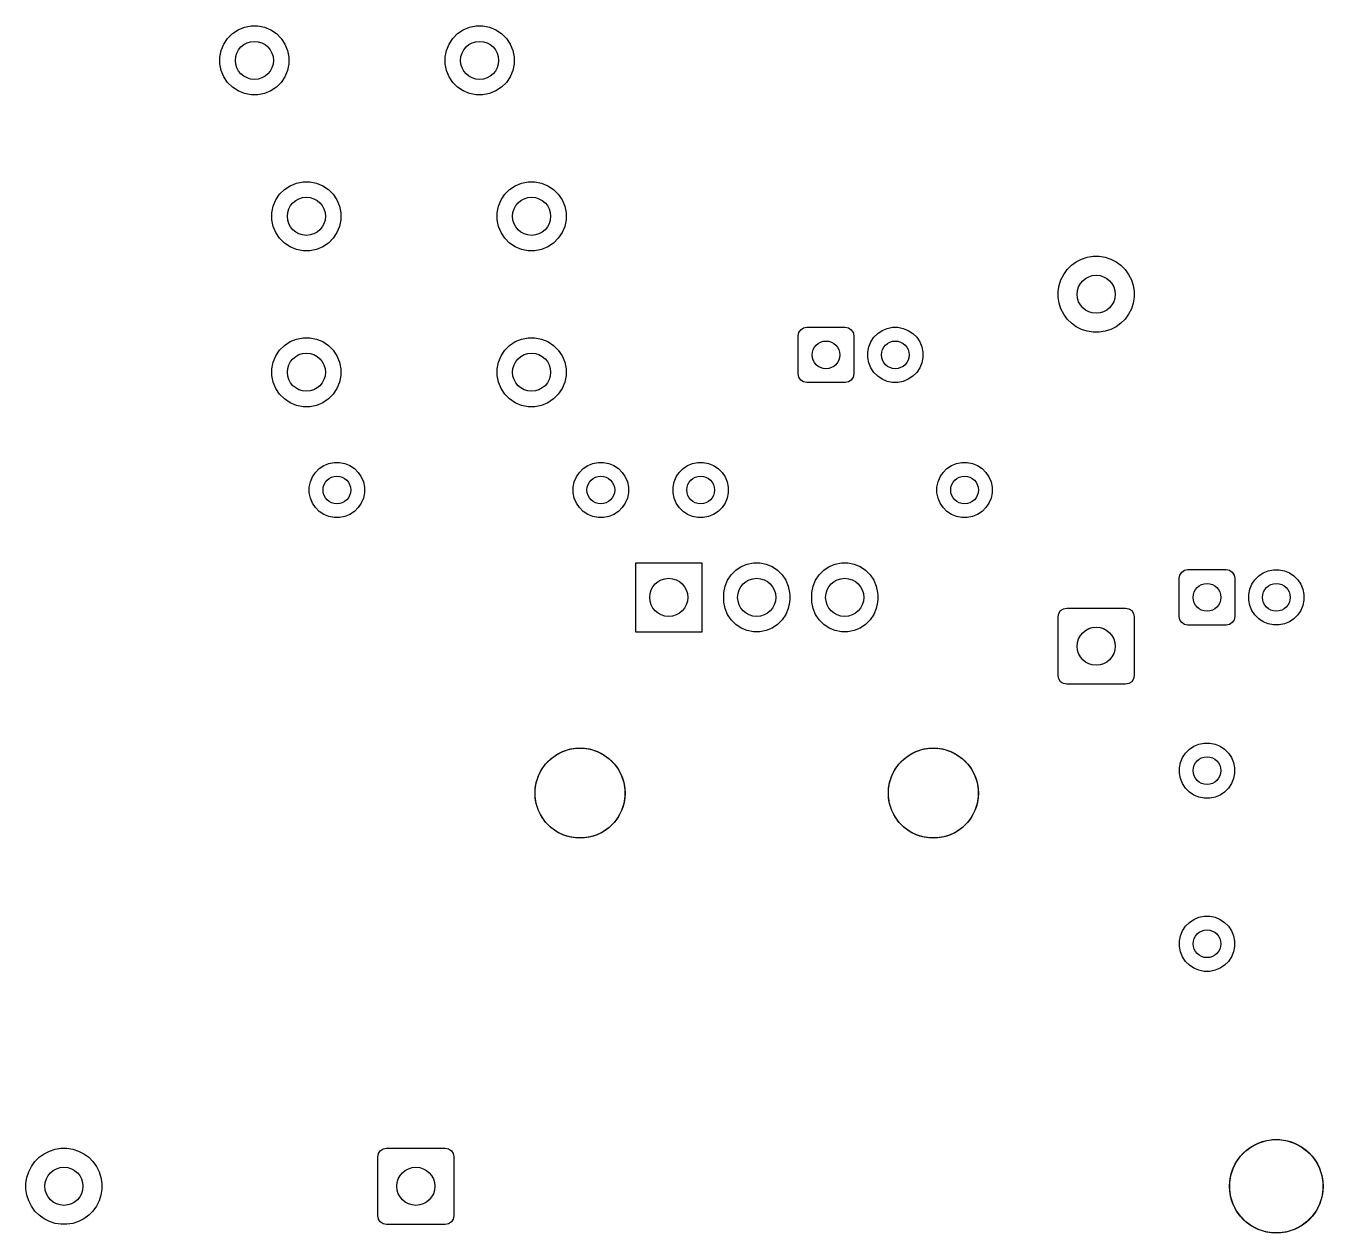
# Model space of a CAD drawing. Header units: millimetres. Extents: x 102.2 to 188.3, y -170.3 to -101.7.
# Drawn here: x 150.9 to 188.35, y -170.35 to -135.5 of the extents above; entities that cross this region are included whole.
import ezdxf

# ---------------------------------------------------------------- set-up
doc = ezdxf.new("R2010")
doc.units = ezdxf.units.MM
doc.layers.add('F.Mask', color=253, linetype='CONTINUOUS', true_color=0xa89984)

msp = doc.modelspace()

# ---------------------------------------------------------------- linework, layer by layer
at = {"layer": 'F.Mask', "linetype": 'CONTINUOUS'}
for p, q in [((157.028603, -135.618079), (157.209715, -135.54306)), ((157.209715, -135.54306), (157.401983, -135.504815)), ((157.401983, -135.504815), (157.598017, -135.504815)), ((157.598017, -135.504815), (157.790285, -135.54306)), ((157.790285, -135.54306), (157.971397, -135.618079)), ((163.528603, -135.618079), (163.709715, -135.54306)), ((163.709715, -135.54306), (163.901983, -135.504815)), ((163.901983, -135.504815), (164.098017, -135.504815)), ((164.098017, -135.504815), (164.290285, -135.54306)), ((164.290285, -135.54306), (164.471397, -135.618079)), ((156.618079, -136.028603), (156.72699, -135.865607)), ((156.72699, -135.865607), (156.865607, -135.72699)), ((156.865607, -135.72699), (157.028603, -135.618079)), ((157.971397, -135.618079), (158.134393, -135.72699)), ((158.134393, -135.72699), (158.27301, -135.865607)), ((158.27301, -135.865607), (158.381921, -136.028603)), ((163.118079, -136.028603), (163.22699, -135.865607)), ((163.22699, -135.865607), (163.365607, -135.72699)), ((163.365607, -135.72699), (163.528603, -135.618079)), ((164.471397, -135.618079), (164.634393, -135.72699)), ((164.634393, -135.72699), (164.77301, -135.865607)), ((164.77301, -135.865607), (164.881921, -136.028603)), ((156.504815, -136.401983), (156.54306, -136.209715)), ((156.54306, -136.209715), (156.618079, -136.028603)), ((158.381921, -136.028603), (158.45694, -136.209715)), ((158.45694, -136.209715), (158.495185, -136.401983)), ((163.004815, -136.401983), (163.04306, -136.209715)), ((163.04306, -136.209715), (163.118079, -136.028603)), ((164.881921, -136.028603), (164.95694, -136.209715)), ((164.95694, -136.209715), (164.995185, -136.401983)), ((156.504815, -136.598017), (156.504815, -136.401983)), ((156.54306, -136.790285), (156.504815, -136.598017)), ((158.495185, -136.598017), (158.45694, -136.790285)), ((158.495185, -136.401983), (158.495185, -136.598017)), ((163.004815, -136.598017), (163.004815, -136.401983)), ((163.04306, -136.790285), (163.004815, -136.598017)), ((164.995185, -136.598017), (164.95694, -136.790285)), ((164.995185, -136.401983), (164.995185, -136.598017)), ((156.618079, -136.971397), (156.54306, -136.790285)), ((156.72699, -137.134393), (156.618079, -136.971397)), ((158.381921, -136.971397), (158.27301, -137.134393)), ((158.45694, -136.790285), (158.381921, -136.971397)), ((163.118079, -136.971397), (163.04306, -136.790285)), ((163.22699, -137.134393), (163.118079, -136.971397)), ((164.881921, -136.971397), (164.77301, -137.134393)), ((164.95694, -136.790285), (164.881921, -136.971397)), ((156.865607, -137.27301), (156.72699, -137.134393)), ((157.028603, -137.381921), (156.865607, -137.27301)), ((157.209715, -137.45694), (157.028603, -137.381921)), ((157.971397, -137.381921), (157.790285, -137.45694)), ((158.134393, -137.27301), (157.971397, -137.381921)), ((158.27301, -137.134393), (158.134393, -137.27301)), ((163.365607, -137.27301), (163.22699, -137.134393)), ((163.528603, -137.381921), (163.365607, -137.27301)), ((163.709715, -137.45694), (163.528603, -137.381921)), ((164.471397, -137.381921), (164.290285, -137.45694)), ((164.634393, -137.27301), (164.471397, -137.381921)), ((164.77301, -137.134393), (164.634393, -137.27301)), ((157.401983, -137.495185), (157.209715, -137.45694)), ((157.598017, -137.495185), (157.401983, -137.495185)), ((157.790285, -137.45694), (157.598017, -137.495185)), ((163.901983, -137.495185), (163.709715, -137.45694)), ((164.098017, -137.495185), (163.901983, -137.495185)), ((164.290285, -137.45694), (164.098017, -137.495185)), ((158.528603, -140.118079), (158.709715, -140.04306)), ((158.709715, -140.04306), (158.901983, -140.004815)), ((158.901983, -140.004815), (159.098017, -140.004815)), ((159.098017, -140.004815), (159.290285, -140.04306)), ((159.290285, -140.04306), (159.471397, -140.118079)), ((165.028603, -140.118079), (165.209715, -140.04306)), ((165.209715, -140.04306), (165.401983, -140.004815)), ((165.401983, -140.004815), (165.598017, -140.004815)), ((165.598017, -140.004815), (165.790285, -140.04306)), ((165.790285, -140.04306), (165.971397, -140.118079)), ((158.118079, -140.528603), (158.22699, -140.365607)), ((158.22699, -140.365607), (158.365607, -140.22699)), ((158.365607, -140.22699), (158.528603, -140.118079)), ((159.471397, -140.118079), (159.634393, -140.22699)), ((159.634393, -140.22699), (159.77301, -140.365607)), ((159.77301, -140.365607), (159.881921, -140.528603)), ((164.618079, -140.528603), (164.72699, -140.365607)), ((164.72699, -140.365607), (164.865607, -140.22699)), ((164.865607, -140.22699), (165.028603, -140.118079)), ((165.971397, -140.118079), (166.134393, -140.22699)), ((166.134393, -140.22699), (166.27301, -140.365607)), ((166.27301, -140.365607), (166.381921, -140.528603)), ((158.004815, -140.901983), (158.04306, -140.709715)), ((158.04306, -140.709715), (158.118079, -140.528603)), ((159.881921, -140.528603), (159.95694, -140.709715)), ((159.95694, -140.709715), (159.995185, -140.901983)), ((164.504815, -140.901983), (164.54306, -140.709715)), ((164.54306, -140.709715), (164.618079, -140.528603)), ((166.381921, -140.528603), (166.45694, -140.709715)), ((166.45694, -140.709715), (166.495185, -140.901983)), ((158.004815, -141.098017), (158.004815, -140.901983)), ((158.04306, -141.290285), (158.004815, -141.098017)), ((159.995185, -141.098017), (159.95694, -141.290285)), ((159.995185, -140.901983), (159.995185, -141.098017)), ((164.504815, -141.098017), (164.504815, -140.901983)), ((164.54306, -141.290285), (164.504815, -141.098017)), ((166.495185, -141.098017), (166.45694, -141.290285)), ((166.495185, -140.901983), (166.495185, -141.098017)), ((158.118079, -141.471397), (158.04306, -141.290285)), ((158.22699, -141.634393), (158.118079, -141.471397)), ((159.881921, -141.471397), (159.77301, -141.634393)), ((159.95694, -141.290285), (159.881921, -141.471397)), ((164.618079, -141.471397), (164.54306, -141.290285)), ((164.72699, -141.634393), (164.618079, -141.471397)), ((166.381921, -141.471397), (166.27301, -141.634393)), ((166.45694, -141.290285), (166.381921, -141.471397)), ((158.365607, -141.77301), (158.22699, -141.634393)), ((158.528603, -141.881921), (158.365607, -141.77301)), ((158.709715, -141.95694), (158.528603, -141.881921)), ((159.471397, -141.881921), (159.290285, -141.95694)), ((159.634393, -141.77301), (159.471397, -141.881921)), ((159.77301, -141.634393), (159.634393, -141.77301)), ((164.865607, -141.77301), (164.72699, -141.634393)), ((165.028603, -141.881921), (164.865607, -141.77301)), ((165.209715, -141.95694), (165.028603, -141.881921)), ((165.971397, -141.881921), (165.790285, -141.95694)), ((166.134393, -141.77301), (165.971397, -141.881921)), ((166.27301, -141.634393), (166.134393, -141.77301)), ((158.901983, -141.995185), (158.709715, -141.95694)), ((159.098017, -141.995185), (158.901983, -141.995185)), ((159.290285, -141.95694), (159.098017, -141.995185)), ((165.401983, -141.995185), (165.209715, -141.95694)), ((165.598017, -141.995185), (165.401983, -141.995185)), ((165.790285, -141.95694), (165.598017, -141.995185)), ((181.225252, -142.312096), (181.379048, -142.233733)), ((181.379048, -142.233733), (181.54321, -142.180393)), ((181.54321, -142.180393), (181.713695, -142.153391)), ((181.713695, -142.153391), (181.886305, -142.153391)), ((181.886305, -142.153391), (182.05679, -142.180393)), ((182.05679, -142.180393), (182.220952, -142.233733)), ((182.220952, -142.233733), (182.374748, -142.312096)), ((180.862096, -142.675252), (180.963553, -142.535607)), ((180.963553, -142.535607), (181.085607, -142.413553)), ((181.085607, -142.413553), (181.225252, -142.312096)), ((182.374748, -142.312096), (182.514393, -142.413553)), ((182.514393, -142.413553), (182.636447, -142.535607)), ((182.636447, -142.535607), (182.737904, -142.675252)), ((180.703391, -143.163695), (180.730393, -142.99321)), ((180.730393, -142.99321), (180.783733, -142.829048)), ((180.783733, -142.829048), (180.862096, -142.675252)), ((182.737904, -142.675252), (182.816267, -142.829048)), ((182.816267, -142.829048), (182.869607, -142.99321)), ((182.869607, -142.99321), (182.896609, -143.163695)), ((180.703391, -143.336305), (180.703391, -143.163695)), ((180.730393, -143.50679), (180.703391, -143.336305)), ((182.896609, -143.336305), (182.869607, -143.50679)), ((182.896609, -143.163695), (182.896609, -143.336305)), ((180.783733, -143.670952), (180.730393, -143.50679)), ((180.862096, -143.824748), (180.783733, -143.670952)), ((182.816267, -143.670952), (182.737904, -143.824748)), ((182.869607, -143.50679), (182.816267, -143.670952)), ((180.963553, -143.964393), (180.862096, -143.824748)), ((181.085607, -144.086447), (180.963553, -143.964393)), ((181.225252, -144.187904), (181.085607, -144.086447)), ((182.514393, -144.086447), (182.374748, -144.187904)), ((182.636447, -143.964393), (182.514393, -144.086447)), ((182.737904, -143.824748), (182.636447, -143.964393)), ((158.528603, -144.618079), (158.709715, -144.54306)), ((158.709715, -144.54306), (158.901983, -144.504815)), ((158.901983, -144.504815), (159.098017, -144.504815)), ((159.098017, -144.504815), (159.290285, -144.54306)), ((159.290285, -144.54306), (159.471397, -144.618079)), ((165.028603, -144.618079), (165.209715, -144.54306)), ((165.209715, -144.54306), (165.401983, -144.504815)), ((165.401983, -144.504815), (165.598017, -144.504815)), ((165.598017, -144.504815), (165.790285, -144.54306)), ((165.790285, -144.54306), (165.971397, -144.618079)), ((173.2, -144.45), (173.21903, -144.354329)), ((173.2, -145.55), (173.2, -144.45)), ((173.21903, -144.354329), (173.273223, -144.273223)), ((173.273223, -144.273223), (173.354329, -144.21903)), ((173.354329, -144.21903), (173.45, -144.2)), ((173.45, -144.2), (174.55, -144.2)), ((174.55, -144.2), (174.645671, -144.21903)), ((174.645671, -144.21903), (174.726777, -144.273223)), ((174.726777, -144.273223), (174.78097, -144.354329)), ((174.78097, -144.354329), (174.8, -144.45)), ((174.8, -144.45), (174.8, -145.55)), ((175.294463, -144.622883), (175.381592, -144.492485)), ((175.381592, -144.492485), (175.492485, -144.381592)), ((175.492485, -144.381592), (175.622883, -144.294463)), ((175.622883, -144.294463), (175.767772, -144.234448)), ((175.767772, -144.234448), (175.921586, -144.203852)), ((175.921586, -144.203852), (176.078414, -144.203852)), ((176.078414, -144.203852), (176.232228, -144.234448)), ((176.232228, -144.234448), (176.377117, -144.294463)), ((176.377117, -144.294463), (176.507515, -144.381592)), ((176.507515, -144.381592), (176.618408, -144.492485)), ((176.618408, -144.492485), (176.705537, -144.622883)), ((181.379048, -144.266267), (181.225252, -144.187904)), ((181.54321, -144.319607), (181.379048, -144.266267)), ((181.713695, -144.346609), (181.54321, -144.319607)), ((181.886305, -144.346609), (181.713695, -144.346609)), ((182.05679, -144.319607), (181.886305, -144.346609)), ((182.220952, -144.266267), (182.05679, -144.319607)), ((182.374748, -144.187904), (182.220952, -144.266267)), ((158.118079, -145.028603), (158.22699, -144.865607)), ((158.22699, -144.865607), (158.365607, -144.72699)), ((158.365607, -144.72699), (158.528603, -144.618079)), ((159.471397, -144.618079), (159.634393, -144.72699)), ((159.634393, -144.72699), (159.77301, -144.865607)), ((159.77301, -144.865607), (159.881921, -145.028603)), ((164.618079, -145.028603), (164.72699, -144.865607)), ((164.72699, -144.865607), (164.865607, -144.72699)), ((164.865607, -144.72699), (165.028603, -144.618079)), ((165.971397, -144.618079), (166.134393, -144.72699)), ((166.134393, -144.72699), (166.27301, -144.865607)), ((166.27301, -144.865607), (166.381921, -145.028603)), ((175.203852, -144.921586), (175.234448, -144.767772)), ((175.234448, -144.767772), (175.294463, -144.622883)), ((176.705537, -144.622883), (176.765552, -144.767772)), ((176.765552, -144.767772), (176.796148, -144.921586)), ((158.004815, -145.401983), (158.04306, -145.209715)), ((158.04306, -145.209715), (158.118079, -145.028603)), ((159.881921, -145.028603), (159.95694, -145.209715)), ((159.95694, -145.209715), (159.995185, -145.401983)), ((164.504815, -145.401983), (164.54306, -145.209715)), ((164.54306, -145.209715), (164.618079, -145.028603)), ((166.381921, -145.028603), (166.45694, -145.209715)), ((166.45694, -145.209715), (166.495185, -145.401983)), ((175.203852, -145.078414), (175.203852, -144.921586)), ((175.234448, -145.232228), (175.203852, -145.078414)), ((175.294463, -145.377117), (175.234448, -145.232228)), ((176.765552, -145.232228), (176.705537, -145.377117)), ((176.796148, -145.078414), (176.765552, -145.232228)), ((176.796148, -144.921586), (176.796148, -145.078414)), ((158.004815, -145.598017), (158.004815, -145.401983)), ((158.04306, -145.790285), (158.004815, -145.598017)), ((159.995185, -145.598017), (159.95694, -145.790285)), ((159.995185, -145.401983), (159.995185, -145.598017)), ((164.504815, -145.598017), (164.504815, -145.401983)), ((164.54306, -145.790285), (164.504815, -145.598017)), ((166.495185, -145.598017), (166.45694, -145.790285)), ((166.495185, -145.401983), (166.495185, -145.598017)), ((173.21903, -145.645671), (173.2, -145.55)), ((173.273223, -145.726777), (173.21903, -145.645671)), ((174.78097, -145.645671), (174.726777, -145.726777)), ((174.8, -145.55), (174.78097, -145.645671)), ((175.381592, -145.507515), (175.294463, -145.377117)), ((175.492485, -145.618408), (175.381592, -145.507515)), ((175.622883, -145.705537), (175.492485, -145.618408)), ((176.507515, -145.618408), (176.377117, -145.705537)), ((176.618408, -145.507515), (176.507515, -145.618408)), ((176.705537, -145.377117), (176.618408, -145.507515)), ((158.118079, -145.971397), (158.04306, -145.790285)), ((158.22699, -146.134393), (158.118079, -145.971397)), ((159.881921, -145.971397), (159.77301, -146.134393)), ((159.95694, -145.790285), (159.881921, -145.971397)), ((164.618079, -145.971397), (164.54306, -145.790285)), ((164.72699, -146.134393), (164.618079, -145.971397)), ((166.381921, -145.971397), (166.27301, -146.134393)), ((166.45694, -145.790285), (166.381921, -145.971397)), ((173.354329, -145.78097), (173.273223, -145.726777)), ((173.45, -145.8), (173.354329, -145.78097)), ((174.55, -145.8), (173.45, -145.8)), ((174.645671, -145.78097), (174.55, -145.8)), ((174.726777, -145.726777), (174.645671, -145.78097)), ((175.767772, -145.765552), (175.622883, -145.705537)), ((175.921586, -145.796148), (175.767772, -145.765552)), ((176.078414, -145.796148), (175.921586, -145.796148)), ((176.232228, -145.765552), (176.078414, -145.796148)), ((176.377117, -145.705537), (176.232228, -145.765552)), ((158.365607, -146.27301), (158.22699, -146.134393)), ((158.528603, -146.381921), (158.365607, -146.27301)), ((158.709715, -146.45694), (158.528603, -146.381921)), ((159.471397, -146.381921), (159.290285, -146.45694)), ((159.634393, -146.27301), (159.471397, -146.381921)), ((159.77301, -146.134393), (159.634393, -146.27301)), ((164.865607, -146.27301), (164.72699, -146.134393)), ((165.028603, -146.381921), (164.865607, -146.27301)), ((165.209715, -146.45694), (165.028603, -146.381921)), ((165.971397, -146.381921), (165.790285, -146.45694)), ((166.134393, -146.27301), (165.971397, -146.381921)), ((166.27301, -146.134393), (166.134393, -146.27301)), ((158.901983, -146.495185), (158.709715, -146.45694)), ((159.098017, -146.495185), (158.901983, -146.495185)), ((159.290285, -146.45694), (159.098017, -146.495185)), ((165.401983, -146.495185), (165.209715, -146.45694)), ((165.598017, -146.495185), (165.401983, -146.495185)), ((165.790285, -146.45694), (165.598017, -146.495185)), ((159.261592, -148.392485), (159.372485, -148.281592)), ((159.372485, -148.281592), (159.502883, -148.194463)), ((159.502883, -148.194463), (159.647772, -148.134448)), ((159.647772, -148.134448), (159.801586, -148.103852)), ((159.801586, -148.103852), (159.958414, -148.103852)), ((159.958414, -148.103852), (160.112228, -148.134448)), ((160.112228, -148.134448), (160.257117, -148.194463)), ((160.257117, -148.194463), (160.387515, -148.281592)), ((160.387515, -148.281592), (160.498408, -148.392485)), ((166.881592, -148.392485), (166.992485, -148.281592)), ((166.992485, -148.281592), (167.122883, -148.194463)), ((167.122883, -148.194463), (167.267772, -148.134448)), ((167.267772, -148.134448), (167.421586, -148.103852)), ((167.421586, -148.103852), (167.578414, -148.103852)), ((167.578414, -148.103852), (167.732228, -148.134448)), ((167.732228, -148.134448), (167.877117, -148.194463)), ((167.877117, -148.194463), (168.007515, -148.281592)), ((168.007515, -148.281592), (168.118408, -148.392485)), ((169.761592, -148.392485), (169.872485, -148.281592)), ((169.872485, -148.281592), (170.002883, -148.194463)), ((170.002883, -148.194463), (170.147772, -148.134448)), ((170.147772, -148.134448), (170.301586, -148.103852)), ((170.301586, -148.103852), (170.458414, -148.103852)), ((170.458414, -148.103852), (170.612228, -148.134448)), ((170.612228, -148.134448), (170.757117, -148.194463)), ((170.757117, -148.194463), (170.887515, -148.281592)), ((170.887515, -148.281592), (170.998408, -148.392485)), ((177.381592, -148.392485), (177.492485, -148.281592)), ((177.492485, -148.281592), (177.622883, -148.194463)), ((177.622883, -148.194463), (177.767772, -148.134448)), ((177.767772, -148.134448), (177.921586, -148.103852)), ((177.921586, -148.103852), (178.078414, -148.103852)), ((178.078414, -148.103852), (178.232228, -148.134448)), ((178.232228, -148.134448), (178.377117, -148.194463)), ((178.377117, -148.194463), (178.507515, -148.281592)), ((178.507515, -148.281592), (178.618408, -148.392485)), ((159.114448, -148.667772), (159.174463, -148.522883)), ((159.174463, -148.522883), (159.261592, -148.392485)), ((160.498408, -148.392485), (160.585537, -148.522883)), ((160.585537, -148.522883), (160.645552, -148.667772)), ((166.734448, -148.667772), (166.794463, -148.522883)), ((166.794463, -148.522883), (166.881592, -148.392485)), ((168.118408, -148.392485), (168.205537, -148.522883)), ((168.205537, -148.522883), (168.265552, -148.667772)), ((169.614448, -148.667772), (169.674463, -148.522883)), ((169.674463, -148.522883), (169.761592, -148.392485)), ((170.998408, -148.392485), (171.085537, -148.522883)), ((171.085537, -148.522883), (171.145552, -148.667772)), ((177.234448, -148.667772), (177.294463, -148.522883)), ((177.294463, -148.522883), (177.381592, -148.392485)), ((178.618408, -148.392485), (178.705537, -148.522883)), ((178.705537, -148.522883), (178.765552, -148.667772)), ((159.083852, -148.821586), (159.114448, -148.667772)), ((159.083852, -148.978414), (159.083852, -148.821586)), ((159.114448, -149.132228), (159.083852, -148.978414)), ((160.645552, -148.667772), (160.676148, -148.821586)), ((160.676148, -148.978414), (160.645552, -149.132228)), ((160.676148, -148.821586), (160.676148, -148.978414)), ((166.703852, -148.821586), (166.734448, -148.667772)), ((166.703852, -148.978414), (166.703852, -148.821586)), ((166.734448, -149.132228), (166.703852, -148.978414)), ((168.265552, -148.667772), (168.296148, -148.821586)), ((168.296148, -148.978414), (168.265552, -149.132228)), ((168.296148, -148.821586), (168.296148, -148.978414)), ((169.583852, -148.821586), (169.614448, -148.667772)), ((169.583852, -148.978414), (169.583852, -148.821586)), ((169.614448, -149.132228), (169.583852, -148.978414)), ((171.145552, -148.667772), (171.176148, -148.821586)), ((171.176148, -148.978414), (171.145552, -149.132228)), ((171.176148, -148.821586), (171.176148, -148.978414)), ((177.203852, -148.821586), (177.234448, -148.667772)), ((177.203852, -148.978414), (177.203852, -148.821586)), ((177.234448, -149.132228), (177.203852, -148.978414)), ((178.765552, -148.667772), (178.796148, -148.821586)), ((178.796148, -148.978414), (178.765552, -149.132228)), ((178.796148, -148.821586), (178.796148, -148.978414)), ((159.174463, -149.277117), (159.114448, -149.132228)), ((159.261592, -149.407515), (159.174463, -149.277117)), ((159.372485, -149.518408), (159.261592, -149.407515)), ((160.498408, -149.407515), (160.387515, -149.518408)), ((160.585537, -149.277117), (160.498408, -149.407515)), ((160.645552, -149.132228), (160.585537, -149.277117)), ((166.794463, -149.277117), (166.734448, -149.132228)), ((166.881592, -149.407515), (166.794463, -149.277117)), ((166.992485, -149.518408), (166.881592, -149.407515)), ((168.118408, -149.407515), (168.007515, -149.518408)), ((168.205537, -149.277117), (168.118408, -149.407515)), ((168.265552, -149.132228), (168.205537, -149.277117)), ((169.674463, -149.277117), (169.614448, -149.132228)), ((169.761592, -149.407515), (169.674463, -149.277117)), ((169.872485, -149.518408), (169.761592, -149.407515)), ((170.998408, -149.407515), (170.887515, -149.518408)), ((171.085537, -149.277117), (170.998408, -149.407515)), ((171.145552, -149.132228), (171.085537, -149.277117)), ((177.294463, -149.277117), (177.234448, -149.132228)), ((177.381592, -149.407515), (177.294463, -149.277117)), ((177.492485, -149.518408), (177.381592, -149.407515)), ((178.618408, -149.407515), (178.507515, -149.518408)), ((178.705537, -149.277117), (178.618408, -149.407515)), ((178.765552, -149.132228), (178.705537, -149.277117)), ((159.502883, -149.605537), (159.372485, -149.518408)), ((159.647772, -149.665552), (159.502883, -149.605537)), ((159.801586, -149.696148), (159.647772, -149.665552)), ((159.958414, -149.696148), (159.801586, -149.696148)), ((160.112228, -149.665552), (159.958414, -149.696148)), ((160.257117, -149.605537), (160.112228, -149.665552)), ((160.387515, -149.518408), (160.257117, -149.605537)), ((167.122883, -149.605537), (166.992485, -149.518408)), ((167.267772, -149.665552), (167.122883, -149.605537)), ((167.421586, -149.696148), (167.267772, -149.665552)), ((167.578414, -149.696148), (167.421586, -149.696148)), ((167.732228, -149.665552), (167.578414, -149.696148)), ((167.877117, -149.605537), (167.732228, -149.665552)), ((168.007515, -149.518408), (167.877117, -149.605537)), ((170.002883, -149.605537), (169.872485, -149.518408)), ((170.147772, -149.665552), (170.002883, -149.605537)), ((170.301586, -149.696148), (170.147772, -149.665552)), ((170.458414, -149.696148), (170.301586, -149.696148)), ((170.612228, -149.665552), (170.458414, -149.696148)), ((170.757117, -149.605537), (170.612228, -149.665552)), ((170.887515, -149.518408), (170.757117, -149.605537)), ((177.622883, -149.605537), (177.492485, -149.518408)), ((177.767772, -149.665552), (177.622883, -149.605537)), ((177.921586, -149.696148), (177.767772, -149.665552)), ((178.078414, -149.696148), (177.921586, -149.696148)), ((178.232228, -149.665552), (178.078414, -149.696148)), ((178.377117, -149.605537), (178.232228, -149.665552)), ((178.507515, -149.518408), (178.377117, -149.605537)), ((168.5075, -153), (168.5075, -151)), ((168.5075, -151), (170.4125, -151)), ((170.4125, -151), (170.4125, -153)), ((171.263708, -151.34824), (171.39574, -151.216208)), ((171.39574, -151.216208), (171.550995, -151.11247)), ((171.550995, -151.11247), (171.723504, -151.041014)), ((171.723504, -151.041014), (171.906639, -151.004587)), ((171.906639, -151.004587), (172.093361, -151.004587)), ((172.093361, -151.004587), (172.276496, -151.041014)), ((172.276496, -151.041014), (172.449005, -151.11247)), ((172.449005, -151.11247), (172.60426, -151.216208)), ((172.60426, -151.216208), (172.736292, -151.34824)), ((173.803708, -151.34824), (173.93574, -151.216208)), ((173.93574, -151.216208), (174.090995, -151.11247)), ((174.090995, -151.11247), (174.263504, -151.041014)), ((174.263504, -151.041014), (174.446639, -151.004587)), ((174.446639, -151.004587), (174.633361, -151.004587)), ((174.633361, -151.004587), (174.816496, -151.041014)), ((174.816496, -151.041014), (174.989005, -151.11247)), ((174.989005, -151.11247), (175.14426, -151.216208)), ((175.14426, -151.216208), (175.276292, -151.34824)), ((184.21903, -151.354329), (184.273223, -151.273223)), ((184.273223, -151.273223), (184.354329, -151.21903)), ((184.354329, -151.21903), (184.45, -151.2)), ((184.45, -151.2), (185.55, -151.2)), ((185.55, -151.2), (185.645671, -151.21903)), ((185.645671, -151.21903), (185.726777, -151.273223)), ((185.726777, -151.273223), (185.78097, -151.354329)), ((186.622883, -151.294463), (186.767772, -151.234448)), ((186.767772, -151.234448), (186.921586, -151.203852)), ((186.921586, -151.203852), (187.078414, -151.203852)), ((187.078414, -151.203852), (187.232228, -151.234448)), ((187.232228, -151.234448), (187.377117, -151.294463)), ((171.088514, -151.676004), (171.15997, -151.503495)), ((171.15997, -151.503495), (171.263708, -151.34824)), ((172.736292, -151.34824), (172.84003, -151.503495)), ((172.84003, -151.503495), (172.911486, -151.676004)), ((173.628514, -151.676004), (173.69997, -151.503495)), ((173.69997, -151.503495), (173.803708, -151.34824)), ((175.276292, -151.34824), (175.38003, -151.503495)), ((175.38003, -151.503495), (175.451486, -151.676004)), ((184.2, -151.45), (184.21903, -151.354329)), ((184.2, -152.55), (184.2, -151.45)), ((185.78097, -151.354329), (185.8, -151.45)), ((185.8, -151.45), (185.8, -152.55)), ((186.234448, -151.767772), (186.294463, -151.622883)), ((186.294463, -151.622883), (186.381592, -151.492485)), ((186.381592, -151.492485), (186.492485, -151.381592)), ((186.492485, -151.381592), (186.622883, -151.294463)), ((187.377117, -151.294463), (187.507515, -151.381592)), ((187.507515, -151.381592), (187.618408, -151.492485)), ((187.618408, -151.492485), (187.705537, -151.622883)), ((187.705537, -151.622883), (187.765552, -151.767772)), ((171.0475, -151.9525), (171.052087, -151.859139)), ((171.0475, -152.0475), (171.0475, -151.9525)), ((171.052087, -151.859139), (171.088514, -151.676004)), ((172.911486, -151.676004), (172.947913, -151.859139)), ((172.947913, -151.859139), (172.9525, -151.9525)), ((172.9525, -151.9525), (172.9525, -152.0475)), ((173.5875, -151.9525), (173.592087, -151.859139)), ((173.5875, -152.0475), (173.5875, -151.9525)), ((173.592087, -151.859139), (173.628514, -151.676004)), ((175.451486, -151.676004), (175.487913, -151.859139)), ((175.487913, -151.859139), (175.4925, -151.9525)), ((175.4925, -151.9525), (175.4925, -152.0475)), ((186.203852, -151.921586), (186.234448, -151.767772)), ((186.203852, -152.078414), (186.203852, -151.921586)), ((187.765552, -151.767772), (187.796148, -151.921586)), ((187.796148, -151.921586), (187.796148, -152.078414)), ((171.052087, -152.140861), (171.0475, -152.0475)), ((171.088514, -152.323996), (171.052087, -152.140861)), ((171.15997, -152.496505), (171.088514, -152.323996)), ((172.911486, -152.323996), (172.84003, -152.496505)), ((172.947913, -152.140861), (172.911486, -152.323996)), ((172.9525, -152.0475), (172.947913, -152.140861)), ((173.592087, -152.140861), (173.5875, -152.0475)), ((173.628514, -152.323996), (173.592087, -152.140861)), ((173.69997, -152.496505), (173.628514, -152.323996)), ((175.451486, -152.323996), (175.38003, -152.496505)), ((175.487913, -152.140861), (175.451486, -152.323996)), ((175.4925, -152.0475), (175.487913, -152.140861)), ((180.71903, -152.464329), (180.773223, -152.383223)), ((180.773223, -152.383223), (180.854329, -152.32903)), ((180.854329, -152.32903), (180.95, -152.310001)), ((180.95, -152.310001), (182.650001, -152.31)), ((182.650001, -152.31), (182.745671, -152.32903)), ((182.745671, -152.32903), (182.826777, -152.383223)), ((182.826777, -152.383223), (182.88097, -152.464329)), ((186.234448, -152.232228), (186.203852, -152.078414)), ((186.294463, -152.377117), (186.234448, -152.232228)), ((186.381592, -152.507515), (186.294463, -152.377117)), ((187.705537, -152.377117), (187.618408, -152.507515)), ((187.765552, -152.232228), (187.705537, -152.377117)), ((187.796148, -152.078414), (187.765552, -152.232228)), ((171.263708, -152.65176), (171.15997, -152.496505)), ((171.39574, -152.783792), (171.263708, -152.65176)), ((172.736292, -152.65176), (172.60426, -152.783792)), ((172.84003, -152.496505), (172.736292, -152.65176)), ((173.803708, -152.65176), (173.69997, -152.496505)), ((173.93574, -152.783792), (173.803708, -152.65176)), ((175.276292, -152.65176), (175.14426, -152.783792)), ((175.38003, -152.496505), (175.276292, -152.65176)), ((180.7, -152.559999), (180.71903, -152.464329)), ((180.700001, -154.26), (180.7, -152.559999)), ((182.88097, -152.464329), (182.899999, -152.56)), ((182.899999, -152.56), (182.9, -154.260001)), ((184.21903, -152.645671), (184.2, -152.55)), ((184.273223, -152.726777), (184.21903, -152.645671)), ((184.354329, -152.78097), (184.273223, -152.726777)), ((184.45, -152.8), (184.354329, -152.78097)), ((185.645671, -152.78097), (185.55, -152.8)), ((185.726777, -152.726777), (185.645671, -152.78097)), ((185.78097, -152.645671), (185.726777, -152.726777)), ((185.8, -152.55), (185.78097, -152.645671)), ((186.492485, -152.618408), (186.381592, -152.507515)), ((186.622883, -152.705537), (186.492485, -152.618408)), ((186.767772, -152.765552), (186.622883, -152.705537)), ((186.921586, -152.796148), (186.767772, -152.765552)), ((187.232228, -152.765552), (187.078414, -152.796148)), ((187.377117, -152.705537), (187.232228, -152.765552)), ((187.507515, -152.618408), (187.377117, -152.705537)), ((187.618408, -152.507515), (187.507515, -152.618408)), ((170.4125, -153), (168.5075, -153)), ((171.550995, -152.88753), (171.39574, -152.783792)), ((171.723504, -152.958986), (171.550995, -152.88753)), ((171.906639, -152.995413), (171.723504, -152.958986)), ((172.093361, -152.995413), (171.906639, -152.995413)), ((172.276496, -152.958986), (172.093361, -152.995413)), ((172.449005, -152.88753), (172.276496, -152.958986)), ((172.60426, -152.783792), (172.449005, -152.88753)), ((174.090995, -152.88753), (173.93574, -152.783792)), ((174.263504, -152.958986), (174.090995, -152.88753)), ((174.446639, -152.995413), (174.263504, -152.958986)), ((174.633361, -152.995413), (174.446639, -152.995413)), ((174.816496, -152.958986), (174.633361, -152.995413)), ((174.989005, -152.88753), (174.816496, -152.958986)), ((175.14426, -152.783792), (174.989005, -152.88753)), ((185.55, -152.8), (184.45, -152.8)), ((187.078414, -152.796148), (186.921586, -152.796148)), ((180.71903, -154.355671), (180.700001, -154.26)), ((182.9, -154.260001), (182.88097, -154.355671)), ((180.773223, -154.436777), (180.71903, -154.355671)), ((180.854329, -154.49097), (180.773223, -154.436777)), ((180.949999, -154.51), (180.854329, -154.49097)), ((182.65, -154.509999), (180.949999, -154.51)), ((182.745671, -154.49097), (182.65, -154.509999)), ((182.826777, -154.436777), (182.745671, -154.49097)), ((182.88097, -154.355671), (182.826777, -154.436777)), ((166.220752, -156.541568), (166.402512, -156.448957)), ((166.402512, -156.448957), (166.596521, -156.385919)), ((166.596521, -156.385919), (166.798003, -156.354007)), ((166.798003, -156.354007), (167.001997, -156.354007)), ((167.001997, -156.354007), (167.203479, -156.385919)), ((167.203479, -156.385919), (167.397488, -156.448957)), ((167.397488, -156.448957), (167.579248, -156.541568)), ((176.420752, -156.541568), (176.602512, -156.448957)), ((176.602512, -156.448957), (176.796521, -156.385919)), ((176.796521, -156.385919), (176.998003, -156.354007)), ((176.998003, -156.354007), (177.201997, -156.354007)), ((177.201997, -156.354007), (177.403479, -156.385919)), ((177.403479, -156.385919), (177.597488, -156.448957)), ((177.597488, -156.448957), (177.779248, -156.541568)), ((184.294463, -156.622883), (184.381592, -156.492485)), ((184.381592, -156.492485), (184.492485, -156.381592)), ((184.492485, -156.381592), (184.622883, -156.294463)), ((184.622883, -156.294463), (184.767772, -156.234448)), ((184.767772, -156.234448), (184.921586, -156.203852)), ((184.921586, -156.203852), (185.078414, -156.203852)), ((185.078414, -156.203852), (185.232228, -156.234448)), ((185.232228, -156.234448), (185.377117, -156.294463)), ((185.377117, -156.294463), (185.507515, -156.381592)), ((185.507515, -156.381592), (185.618408, -156.492485)), ((185.618408, -156.492485), (185.705537, -156.622883)), ((165.791568, -156.970752), (165.911472, -156.805718)), ((165.911472, -156.805718), (166.055718, -156.661472)), ((166.055718, -156.661472), (166.220752, -156.541568)), ((167.579248, -156.541568), (167.744282, -156.661472)), ((167.744282, -156.661472), (167.888528, -156.805718)), ((167.888528, -156.805718), (168.008432, -156.970752)), ((175.991568, -156.970752), (176.111472, -156.805718)), ((176.111472, -156.805718), (176.255718, -156.661472)), ((176.255718, -156.661472), (176.420752, -156.541568)), ((177.779248, -156.541568), (177.944282, -156.661472)), ((177.944282, -156.661472), (178.088528, -156.805718)), ((178.088528, -156.805718), (178.208432, -156.970752)), ((184.203852, -156.921586), (184.234448, -156.767772)), ((184.234448, -156.767772), (184.294463, -156.622883)), ((185.705537, -156.622883), (185.765552, -156.767772)), ((185.765552, -156.767772), (185.796148, -156.921586)), ((165.635919, -157.346521), (165.698957, -157.152512)), ((165.698957, -157.152512), (165.791568, -156.970752)), ((168.008432, -156.970752), (168.101043, -157.152512)), ((168.101043, -157.152512), (168.164081, -157.346521)), ((175.835919, -157.346521), (175.898957, -157.152512)), ((175.898957, -157.152512), (175.991568, -156.970752)), ((178.208432, -156.970752), (178.301043, -157.152512)), ((178.301043, -157.152512), (178.364081, -157.346521)), ((184.203852, -157.078414), (184.203852, -156.921586)), ((184.234448, -157.232228), (184.203852, -157.078414)), ((184.294463, -157.377117), (184.234448, -157.232228)), ((185.765552, -157.232228), (185.705537, -157.377117)), ((185.796148, -157.078414), (185.765552, -157.232228)), ((185.796148, -156.921586), (185.796148, -157.078414)), ((165.604007, -157.548003), (165.635919, -157.346521)), ((165.604007, -157.751997), (165.604007, -157.548003)), ((168.164081, -157.346521), (168.195993, -157.548003)), ((168.195993, -157.548003), (168.195993, -157.751997)), ((175.804007, -157.548003), (175.835919, -157.346521)), ((175.804007, -157.751997), (175.804007, -157.548003)), ((178.364081, -157.346521), (178.395993, -157.548003)), ((178.395993, -157.548003), (178.395993, -157.751997)), ((184.381592, -157.507515), (184.294463, -157.377117)), ((184.492485, -157.618408), (184.381592, -157.507515)), ((184.622883, -157.705537), (184.492485, -157.618408)), ((185.507515, -157.618408), (185.377117, -157.705537)), ((185.618408, -157.507515), (185.507515, -157.618408)), ((185.705537, -157.377117), (185.618408, -157.507515)), ((165.635919, -157.953479), (165.604007, -157.751997)), ((165.698957, -158.147488), (165.635919, -157.953479)), ((168.164081, -157.953479), (168.101043, -158.147488)), ((168.195993, -157.751997), (168.164081, -157.953479)), ((175.835919, -157.953479), (175.804007, -157.751997)), ((175.898957, -158.147488), (175.835919, -157.953479)), ((178.364081, -157.953479), (178.301043, -158.147488)), ((178.395993, -157.751997), (178.364081, -157.953479)), ((184.767772, -157.765552), (184.622883, -157.705537)), ((184.921586, -157.796148), (184.767772, -157.765552)), ((185.078414, -157.796148), (184.921586, -157.796148)), ((185.232228, -157.765552), (185.078414, -157.796148)), ((185.377117, -157.705537), (185.232228, -157.765552)), ((165.791568, -158.329248), (165.698957, -158.147488)), ((165.911472, -158.494282), (165.791568, -158.329248)), ((168.008432, -158.329248), (167.888528, -158.494282)), ((168.101043, -158.147488), (168.008432, -158.329248)), ((175.991568, -158.329248), (175.898957, -158.147488)), ((176.111472, -158.494282), (175.991568, -158.329248)), ((178.208432, -158.329248), (178.088528, -158.494282)), ((178.301043, -158.147488), (178.208432, -158.329248)), ((166.055718, -158.638528), (165.911472, -158.494282)), ((166.220752, -158.758432), (166.055718, -158.638528)), ((166.402512, -158.851043), (166.220752, -158.758432)), ((167.579248, -158.758432), (167.397488, -158.851043)), ((167.744282, -158.638528), (167.579248, -158.758432)), ((167.888528, -158.494282), (167.744282, -158.638528)), ((176.255718, -158.638528), (176.111472, -158.494282)), ((176.420752, -158.758432), (176.255718, -158.638528)), ((176.602512, -158.851043), (176.420752, -158.758432)), ((177.779248, -158.758432), (177.597488, -158.851043)), ((177.944282, -158.638528), (177.779248, -158.758432)), ((178.088528, -158.494282), (177.944282, -158.638528)), ((166.596521, -158.914081), (166.402512, -158.851043)), ((166.798003, -158.945993), (166.596521, -158.914081)), ((167.001997, -158.945993), (166.798003, -158.945993)), ((167.203479, -158.914081), (167.001997, -158.945993)), ((167.397488, -158.851043), (167.203479, -158.914081)), ((176.796521, -158.914081), (176.602512, -158.851043)), ((176.998003, -158.945993), (176.796521, -158.914081)), ((177.201997, -158.945993), (176.998003, -158.945993)), ((177.403479, -158.914081), (177.201997, -158.945993)), ((177.597488, -158.851043), (177.403479, -158.914081)), ((184.381592, -161.492485), (184.492485, -161.381592)), ((184.492485, -161.381592), (184.622883, -161.294463)), ((184.622883, -161.294463), (184.767772, -161.234448)), ((184.767772, -161.234448), (184.921586, -161.203852)), ((184.921586, -161.203852), (185.078414, -161.203852)), ((185.078414, -161.203852), (185.232228, -161.234448)), ((185.232228, -161.234448), (185.377117, -161.294463)), ((185.377117, -161.294463), (185.507515, -161.381592)), ((185.507515, -161.381592), (185.618408, -161.492485)), ((184.203852, -161.921586), (184.234448, -161.767772)), ((184.234448, -161.767772), (184.294463, -161.622883)), ((184.294463, -161.622883), (184.381592, -161.492485)), ((185.618408, -161.492485), (185.705537, -161.622883)), ((185.705537, -161.622883), (185.765552, -161.767772)), ((185.765552, -161.767772), (185.796148, -161.921586)), ((184.203852, -162.078414), (184.203852, -161.921586)), ((184.234448, -162.232228), (184.203852, -162.078414)), ((185.796148, -162.078414), (185.765552, -162.232228)), ((185.796148, -161.921586), (185.796148, -162.078414)), ((184.294463, -162.377117), (184.234448, -162.232228)), ((184.381592, -162.507515), (184.294463, -162.377117)), ((184.492485, -162.618408), (184.381592, -162.507515)), ((185.618408, -162.507515), (185.507515, -162.618408)), ((185.705537, -162.377117), (185.618408, -162.507515)), ((185.765552, -162.232228), (185.705537, -162.377117)), ((184.622883, -162.705537), (184.492485, -162.618408)), ((184.767772, -162.765552), (184.622883, -162.705537)), ((184.921586, -162.796148), (184.767772, -162.765552)), ((185.078414, -162.796148), (184.921586, -162.796148)), ((185.232228, -162.765552), (185.078414, -162.796148)), ((185.377117, -162.705537), (185.232228, -162.765552)), ((185.507515, -162.618408), (185.377117, -162.705537)), ((186.294627, -167.848936), (186.483377, -167.752763)), ((186.483377, -167.752763), (186.684849, -167.687301)), ((186.684849, -167.687301), (186.89408, -167.654162)), ((186.89408, -167.654162), (187.10592, -167.654162)), ((187.10592, -167.654162), (187.315151, -167.687301)), ((187.315151, -167.687301), (187.516623, -167.752763)), ((187.516623, -167.752763), (187.705373, -167.848936)), ((151.285607, -168.163553), (151.425252, -168.062096)), ((151.425252, -168.062096), (151.579048, -167.983733)), ((151.579048, -167.983733), (151.74321, -167.930393)), ((151.74321, -167.930393), (151.913695, -167.903391)), ((151.913695, -167.903391), (152.086305, -167.903391)), ((152.086305, -167.903391), (152.25679, -167.930393)), ((152.25679, -167.930393), (152.420952, -167.983733)), ((152.420952, -167.983733), (152.574748, -168.062096)), ((152.574748, -168.062096), (152.714393, -168.163553)), ((161.06, -168.149999), (161.07903, -168.054329)), ((161.07903, -168.054329), (161.133223, -167.973223)), ((161.133223, -167.973223), (161.214329, -167.91903)), ((161.214329, -167.91903), (161.31, -167.900001)), ((161.31, -167.900001), (163.010001, -167.9)), ((163.010001, -167.9), (163.105671, -167.91903)), ((163.105671, -167.91903), (163.186777, -167.973223)), ((163.186777, -167.973223), (163.24097, -168.054329)), ((163.24097, -168.054329), (163.259999, -168.15)), ((185.848936, -168.294627), (185.973452, -168.123245)), ((185.973452, -168.123245), (186.123245, -167.973452)), ((186.123245, -167.973452), (186.294627, -167.848936)), ((187.705373, -167.848936), (187.876755, -167.973452)), ((187.876755, -167.973452), (188.026548, -168.123245)), ((188.026548, -168.123245), (188.151064, -168.294627)), ((150.983733, -168.579048), (151.062096, -168.425252)), ((151.062096, -168.425252), (151.163553, -168.285607)), ((151.163553, -168.285607), (151.285607, -168.163553)), ((152.714393, -168.163553), (152.836447, -168.285607)), ((152.836447, -168.285607), (152.937904, -168.425252)), ((152.937904, -168.425252), (153.016267, -168.579048)), ((161.060001, -169.85), (161.06, -168.149999)), ((163.259999, -168.15), (163.26, -169.850001)), ((185.687301, -168.684849), (185.752763, -168.483377)), ((185.752763, -168.483377), (185.848936, -168.294627)), ((188.151064, -168.294627), (188.247237, -168.483377)), ((188.247237, -168.483377), (188.312699, -168.684849)), ((150.903391, -168.913695), (150.930393, -168.74321)), ((150.930393, -168.74321), (150.983733, -168.579048)), ((153.016267, -168.579048), (153.069607, -168.74321)), ((153.069607, -168.74321), (153.096609, -168.913695)), ((185.654162, -168.89408), (185.687301, -168.684849)), ((188.312699, -168.684849), (188.345838, -168.89408)), ((150.903391, -169.086305), (150.903391, -168.913695)), ((150.930393, -169.25679), (150.903391, -169.086305)), ((150.983733, -169.420952), (150.930393, -169.25679)), ((153.069607, -169.25679), (153.016267, -169.420952)), ((153.096609, -169.086305), (153.069607, -169.25679)), ((153.096609, -168.913695), (153.096609, -169.086305)), ((185.654162, -169.10592), (185.654162, -168.89408)), ((185.687301, -169.315151), (185.654162, -169.10592)), ((188.345838, -169.10592), (188.312699, -169.315151)), ((188.345838, -168.89408), (188.345838, -169.10592)), ((151.062096, -169.574748), (150.983733, -169.420952)), ((151.163553, -169.714393), (151.062096, -169.574748)), ((152.937904, -169.574748), (152.836447, -169.714393)), ((153.016267, -169.420952), (152.937904, -169.574748)), ((185.752763, -169.516623), (185.687301, -169.315151)), ((185.848936, -169.705373), (185.752763, -169.516623)), ((188.247237, -169.516623), (188.151064, -169.705373)), ((188.312699, -169.315151), (188.247237, -169.516623)), ((151.285607, -169.836447), (151.163553, -169.714393)), ((151.425252, -169.937904), (151.285607, -169.836447)), ((151.579048, -170.016267), (151.425252, -169.937904)), ((152.574748, -169.937904), (152.420952, -170.016267)), ((152.714393, -169.836447), (152.574748, -169.937904)), ((152.836447, -169.714393), (152.714393, -169.836447)), ((161.07903, -169.945671), (161.060001, -169.85)), ((161.133223, -170.026777), (161.07903, -169.945671)), ((163.24097, -169.945671), (163.186777, -170.026777)), ((163.26, -169.850001), (163.24097, -169.945671)), ((185.973452, -169.876755), (185.848936, -169.705373)), ((186.123245, -170.026548), (185.973452, -169.876755)), ((188.026548, -169.876755), (187.876755, -170.026548)), ((188.151064, -169.705373), (188.026548, -169.876755)), ((151.74321, -170.069607), (151.579048, -170.016267)), ((151.913695, -170.096609), (151.74321, -170.069607)), ((152.086305, -170.096609), (151.913695, -170.096609)), ((152.25679, -170.069607), (152.086305, -170.096609)), ((152.420952, -170.016267), (152.25679, -170.069607)), ((161.214329, -170.08097), (161.133223, -170.026777)), ((161.309999, -170.1), (161.214329, -170.08097)), ((163.01, -170.099999), (161.309999, -170.1)), ((163.105671, -170.08097), (163.01, -170.099999)), ((163.186777, -170.026777), (163.105671, -170.08097)), ((186.294627, -170.151064), (186.123245, -170.026548)), ((186.483377, -170.247237), (186.294627, -170.151064)), ((186.684849, -170.312699), (186.483377, -170.247237)), ((186.89408, -170.345838), (186.684849, -170.312699)), ((187.10592, -170.345838), (186.89408, -170.345838)), ((187.315151, -170.312699), (187.10592, -170.345838)), ((187.516623, -170.247237), (187.315151, -170.312699)), ((187.705373, -170.151064), (187.516623, -170.247237)), ((187.876755, -170.026548), (187.705373, -170.151064))]:
    msp.add_line(p, q, dxfattribs=at)
at = {"layer": 'F.Mask'}
for centre, radius in [((157.5, -136.5), 0.55), ((157.5, -136.5), 0.55), ((164, -136.5), 0.55), ((164, -136.5), 0.55), ((159, -141), 0.55), ((159, -141), 0.55), ((165.5, -141), 0.55), ((165.5, -141), 0.55), ((181.8, -143.25), 0.55), ((181.8, -143.25), 0.55), ((174, -145), 0.4), ((174, -145), 0.4), ((176, -145), 0.4), ((176, -145), 0.4), ((159, -145.5), 0.55), ((159, -145.5), 0.55), ((165.5, -145.5), 0.55), ((165.5, -145.5), 0.55), ((159.88, -148.9), 0.4), ((159.88, -148.9), 0.4), ((167.5, -148.9), 0.4), ((167.5, -148.9), 0.4), ((170.38, -148.9), 0.4), ((170.38, -148.9), 0.4), ((178, -148.9), 0.4), ((178, -148.9), 0.4), ((169.46, -152), 0.55), ((169.46, -152), 0.55), ((172, -152), 0.55), ((172, -152), 0.55), ((174.54, -152), 0.55), ((174.54, -152), 0.55), ((185, -152), 0.4), ((185, -152), 0.4), ((187, -152), 0.4), ((187, -152), 0.4), ((181.8, -153.41), 0.55), ((181.8, -153.41), 0.55), ((166.9, -157.65), 1.3), ((166.9, -157.65), 1.299999), ((177.1, -157.65), 1.3), ((177.1, -157.65), 1.299999), ((185, -157), 0.4), ((185, -157), 0.4), ((185, -162), 0.4), ((185, -162), 0.4), ((187, -169), 1.35), ((187, -169), 1.349999), ((152, -169), 0.55), ((152, -169), 0.55), ((162.16, -169), 0.55), ((162.16, -169), 0.55)]:
    msp.add_circle(centre, radius, dxfattribs=at)

doc.saveas('drawing.dxf')
